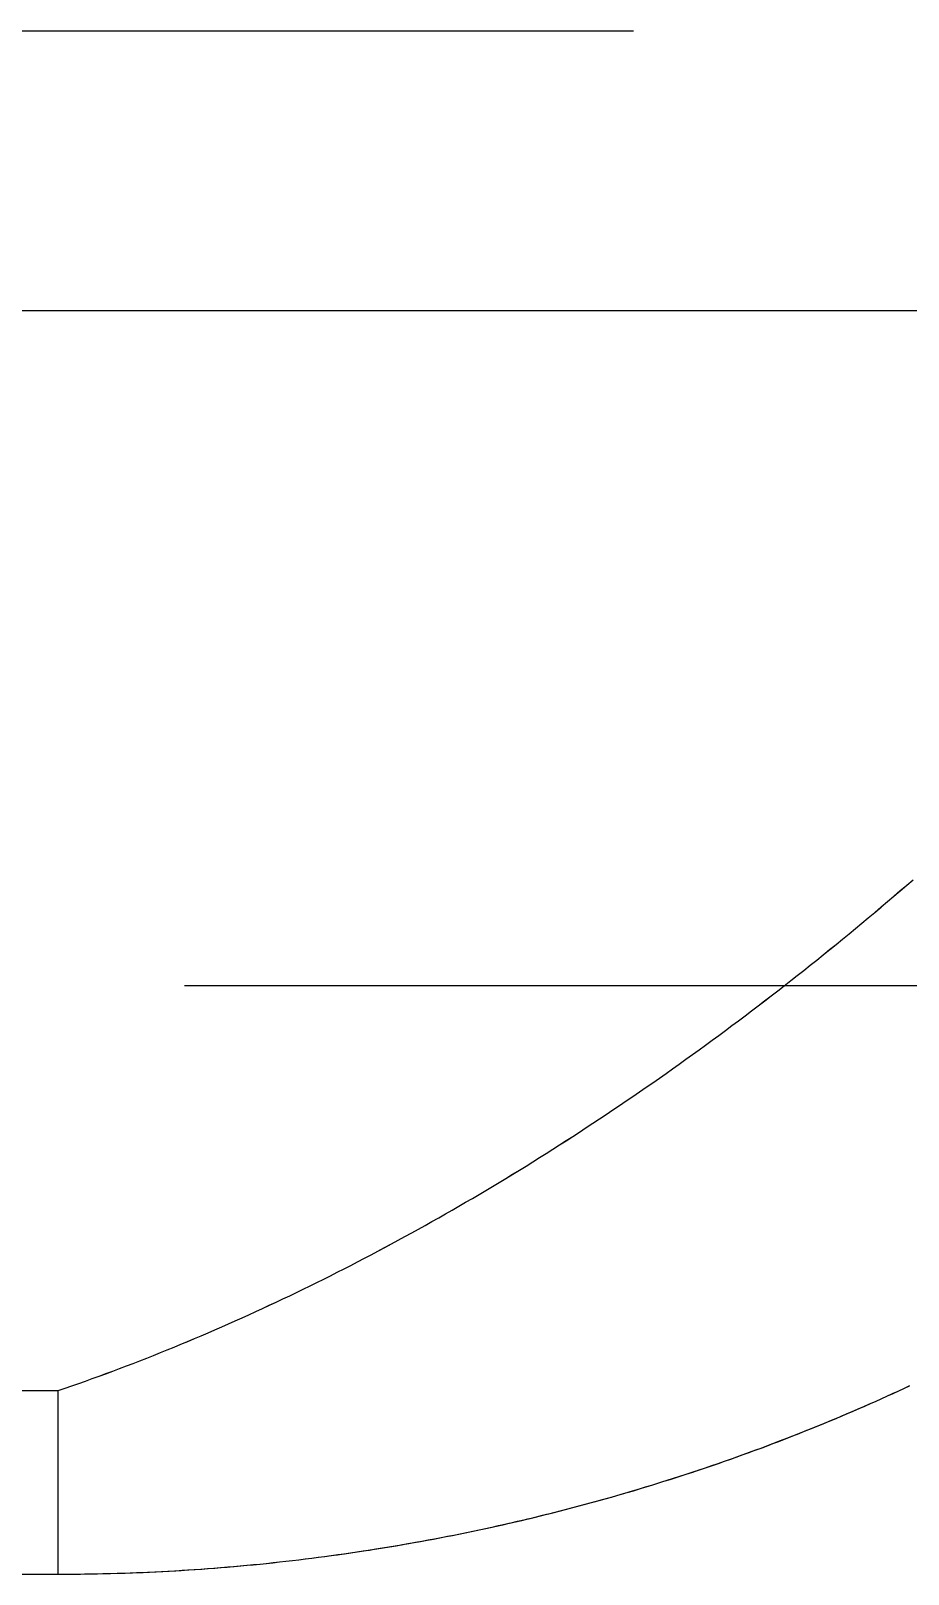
# Model space of a CAD drawing. Extents: x -11 to 23.5, y -3.8 to 3.8.
# Drawn here: x 12.887 to 13.344, y -3.489 to -2.684 of the extents above; entities that cross this region are included whole.
import ezdxf

# ---------------------------------------------------------------- set-up
doc = ezdxf.new("R2010")
doc.units = 0
doc.linetypes.add('PHL_CENTER', pattern=[0.75, 0.4, -0.35])
doc.linetypes.add('PHL_THICK', pattern=[0])
doc.layers.add('PROJECTION', color=7, linetype='CONTINUOUS')

msp = doc.modelspace()

# ---------------------------------------------------------------- linework, layer by layer
at = {"layer": 'PROJECTION', "color": 3, "linetype": 'PHL_CENTER'}
for p, q in [((0.801003, -2.683608), (13.800997, -2.683608)), ((0.982837, -2.829413), (13.619163, -2.829413)), ((13.340071, -3.132119), (13.343394, -3.129258)), ((13.343394, -3.129258), (13.346714, -3.126385)), ((13.330075, -3.140636), (13.333411, -3.137808)), ((13.333411, -3.137808), (13.336743, -3.134969)), ((13.336743, -3.134969), (13.340071, -3.132119)), ((13.320041, -3.149051), (13.323389, -3.146257)), ((13.323389, -3.146257), (13.326735, -3.143452)), ((13.326735, -3.143452), (13.330075, -3.140636)), ((13.30997, -3.157366), (13.313331, -3.154606)), ((13.313331, -3.154606), (13.316688, -3.151834)), ((13.316688, -3.151834), (13.320041, -3.149051)), ((13.299864, -3.165577), (13.303236, -3.162851)), ((13.303236, -3.162851), (13.306605, -3.160114)), ((13.306605, -3.160114), (13.30997, -3.157366)), ((13.289723, -3.173684), (13.293107, -3.170993)), ((13.293107, -3.170993), (13.296488, -3.168291)), ((13.296488, -3.168291), (13.299864, -3.165577)), ((13.279552, -3.181687), (13.282946, -3.179031)), ((13.282946, -3.179031), (13.286337, -3.176363)), ((13.286337, -3.176363), (13.289723, -3.173684)), ((0.966781, -3.181567), (13.635219, -3.181567)), ((13.269347, -3.189584), (13.272752, -3.186963)), ((13.272752, -3.186963), (13.276154, -3.184331)), ((13.276154, -3.184331), (13.279552, -3.181687)), ((13.259113, -3.197374), (13.262528, -3.194789)), ((13.262528, -3.194789), (13.26594, -3.192192)), ((13.26594, -3.192192), (13.269347, -3.189584)), ((13.248851, -3.205056), (13.252275, -3.202507)), ((13.252275, -3.202507), (13.255695, -3.199946)), ((13.255695, -3.199946), (13.259113, -3.197374)), ((13.238561, -3.21263), (13.241994, -3.210117)), ((13.241994, -3.210117), (13.245424, -3.207593)), ((13.245424, -3.207593), (13.248851, -3.205056)), ((13.224801, -3.222558), (13.228245, -3.220094)), ((13.228245, -3.220094), (13.231687, -3.217618)), ((13.231687, -3.217618), (13.235126, -3.21513)), ((13.235126, -3.21513), (13.238561, -3.21263)), ((13.214453, -3.229874), (13.217904, -3.227448)), ((13.217904, -3.227448), (13.221354, -3.225009)), ((13.221354, -3.225009), (13.224801, -3.222558)), ((13.204081, -3.237079), (13.207541, -3.234689)), ((13.207541, -3.234689), (13.210998, -3.232288)), ((13.210998, -3.232288), (13.214453, -3.229874)), ((13.190219, -3.246509), (13.193687, -3.24417)), ((13.193687, -3.24417), (13.197154, -3.241819)), ((13.197154, -3.241819), (13.200619, -3.239455)), ((13.200619, -3.239455), (13.204081, -3.237079)), ((13.179799, -3.253449), (13.183274, -3.251148)), ((13.183274, -3.251148), (13.186748, -3.248835)), ((13.186748, -3.248835), (13.190219, -3.246509)), ((13.165876, -3.262523), (13.16936, -3.260274)), ((13.16936, -3.260274), (13.172842, -3.258012)), ((13.172842, -3.258012), (13.176321, -3.255737)), ((13.176321, -3.255737), (13.179799, -3.253449)), ((13.155416, -3.269192), (13.158904, -3.266982)), ((13.158904, -3.266982), (13.162392, -3.264759)), ((13.162392, -3.264759), (13.165876, -3.262523)), ((13.141443, -3.277903), (13.144938, -3.275745)), ((13.144938, -3.275745), (13.148433, -3.273574)), ((13.148433, -3.273574), (13.151925, -3.27139)), ((13.151925, -3.27139), (13.155416, -3.269192)), ((13.127447, -3.286402), (13.130948, -3.284297)), ((13.130948, -3.284297), (13.134448, -3.282179)), ((13.134448, -3.282179), (13.137946, -3.280047)), ((13.137946, -3.280047), (13.141443, -3.277903)), ((13.116934, -3.292638), (13.12044, -3.290572)), ((13.12044, -3.290572), (13.123944, -3.288494)), ((13.123944, -3.288494), (13.127447, -3.286402)), ((13.102892, -3.300769), (13.106404, -3.298756)), ((13.106404, -3.298756), (13.109916, -3.29673)), ((13.109916, -3.29673), (13.113426, -3.29469)), ((13.113426, -3.29469), (13.116934, -3.292638)), ((13.088822, -3.30869), (13.092342, -3.30673)), ((13.092342, -3.30673), (13.09586, -3.304756)), ((13.09586, -3.304756), (13.099377, -3.302769)), ((13.099377, -3.302769), (13.102892, -3.300769)), ((13.071202, -3.318293), (13.074729, -3.316399)), ((13.074729, -3.316399), (13.078255, -3.314492)), ((13.078255, -3.314492), (13.081779, -3.312572)), ((13.081779, -3.312572), (13.085301, -3.310637)), ((13.085301, -3.310637), (13.088822, -3.30869)), ((13.057081, -3.325734), (13.060613, -3.323895)), ((13.060613, -3.323895), (13.064144, -3.322041)), ((13.064144, -3.322041), (13.067674, -3.320174)), ((13.067674, -3.320174), (13.071202, -3.318293)), ((13.042941, -3.332959), (13.046477, -3.331174)), ((13.046477, -3.331174), (13.050014, -3.329374)), ((13.050014, -3.329374), (13.053548, -3.327561)), ((13.053548, -3.327561), (13.057081, -3.325734)), ((13.025243, -3.341683), (13.028785, -3.339966)), ((13.028785, -3.339966), (13.032325, -3.338235)), ((13.032325, -3.338235), (13.035865, -3.33649)), ((13.035865, -3.33649), (13.039403, -3.334732)), ((13.039403, -3.334732), (13.042941, -3.332959)), ((13.007523, -3.350063), (13.011068, -3.348415)), ((13.011068, -3.348415), (13.014613, -3.346753)), ((13.014613, -3.346753), (13.018157, -3.345077)), ((13.018157, -3.345077), (13.021701, -3.343387)), ((13.021701, -3.343387), (13.025243, -3.341683)), ((12.989786, -3.358094), (12.993335, -3.356516)), ((12.993335, -3.356516), (12.996882, -3.354924)), ((12.996882, -3.354924), (13.00043, -3.353317)), ((13.00043, -3.353317), (13.003977, -3.351697)), ((13.003977, -3.351697), (13.007523, -3.350063)), ((12.972037, -3.365773), (12.975588, -3.364266)), ((12.975588, -3.364266), (12.979138, -3.362744)), ((12.979138, -3.362744), (12.982688, -3.361208)), ((12.982688, -3.361208), (12.986238, -3.359658)), ((12.986238, -3.359658), (12.989786, -3.358094)), ((12.95428, -3.373097), (12.957832, -3.371661)), ((12.957832, -3.371661), (12.961384, -3.37021)), ((12.961384, -3.37021), (12.964935, -3.368746)), ((12.964935, -3.368746), (12.968486, -3.367267)), ((12.968486, -3.367267), (12.972037, -3.365773)), ((12.932968, -3.381411), (12.936521, -3.380061)), ((12.936521, -3.380061), (12.940072, -3.378697)), ((12.940072, -3.378697), (12.943624, -3.377319)), ((12.943624, -3.377319), (12.947177, -3.375926)), ((12.947177, -3.375926), (12.950728, -3.374519)), ((12.950728, -3.374519), (12.95428, -3.373097)), ((12.91166, -3.389201), (12.915211, -3.387939)), ((12.915211, -3.387939), (12.918762, -3.386663)), ((12.918762, -3.386663), (12.922314, -3.385372)), ((12.922314, -3.385372), (12.925865, -3.384066)), ((12.925865, -3.384066), (12.929417, -3.382746)), ((12.929417, -3.382746), (12.932968, -3.381411)), ((1.701, -3.392902), (12.901, -3.392902)), ((12.901, -3.392902), (12.904559, -3.391681)), ((12.901, -3.425471), (12.901, -3.392902)), ((12.904559, -3.391681), (12.90811, -3.390448)), ((12.90811, -3.390448), (12.91166, -3.389201)), ((13.327067, -3.398529), (13.330057, -3.397192)), ((13.330057, -3.397192), (13.33304, -3.395848)), ((13.33304, -3.395848), (13.336016, -3.394495)), ((13.336016, -3.394495), (13.338984, -3.393133)), ((13.338984, -3.393133), (13.341947, -3.391763)), ((13.341947, -3.391763), (13.344901, -3.390386)), ((13.308982, -3.406373), (13.312014, -3.405087)), ((13.312014, -3.405087), (13.315038, -3.403792)), ((13.315038, -3.403792), (13.318055, -3.402489)), ((13.318055, -3.402489), (13.321066, -3.401177)), ((13.321066, -3.401177), (13.32407, -3.399858)), ((13.32407, -3.399858), (13.327067, -3.398529)), ((13.293724, -3.412673), (13.296789, -3.41143)), ((13.296789, -3.41143), (13.299847, -3.410179)), ((13.299847, -3.410179), (13.302898, -3.408919)), ((13.302898, -3.408919), (13.305943, -3.40765)), ((13.305943, -3.40765), (13.308982, -3.406373)), ((12.901, -3.464548), (12.901, -3.425471)), ((13.199195, -3.445597), (13.202423, -3.44464)), ((13.202423, -3.44464), (13.205646, -3.443672)), ((13.205646, -3.443672), (13.208864, -3.442695)), ((13.208864, -3.442695), (13.212079, -3.441707)), ((13.212079, -3.441707), (13.215289, -3.440709)), ((13.215289, -3.440709), (13.218494, -3.439702)), ((13.169963, -3.453758), (13.173226, -3.452892)), ((13.173226, -3.452892), (13.176487, -3.452015)), ((13.176487, -3.452015), (13.179743, -3.451129)), ((13.179743, -3.451129), (13.182996, -3.450233)), ((13.182996, -3.450233), (13.186244, -3.449326)), ((13.186244, -3.449326), (13.189487, -3.448409)), ((13.189487, -3.448409), (13.192728, -3.447482)), ((13.192728, -3.447482), (13.195964, -3.446545)), ((13.195964, -3.446545), (13.199195, -3.445597)), ((13.137115, -3.461851), (13.140416, -3.461088)), ((13.140416, -3.461088), (13.143714, -3.460315)), ((13.143714, -3.460315), (13.147008, -3.459531)), ((13.147008, -3.459531), (13.150298, -3.458737)), ((13.150298, -3.458737), (13.153584, -3.457933)), ((13.153584, -3.457933), (13.156868, -3.457119)), ((13.156868, -3.457119), (13.160148, -3.456294)), ((13.160148, -3.456294), (13.163423, -3.455458)), ((13.163423, -3.455458), (13.166695, -3.454613)), ((13.166695, -3.454613), (13.169963, -3.453758)), ((12.901, -3.488636), (12.901, -3.464548)), ((13.097245, -3.470191), (13.100585, -3.469553)), ((13.100585, -3.469553), (13.103922, -3.468906)), ((13.103922, -3.468906), (13.107256, -3.468247)), ((13.107256, -3.468247), (13.110586, -3.467578)), ((13.110586, -3.467578), (13.113914, -3.466899)), ((13.113914, -3.466899), (13.117238, -3.466209)), ((13.117238, -3.466209), (13.12056, -3.465509)), ((13.12056, -3.465509), (13.123878, -3.464798)), ((13.123878, -3.464798), (13.127192, -3.464077)), ((13.127192, -3.464077), (13.130503, -3.463345)), ((13.130503, -3.463345), (13.133811, -3.462603)), ((13.133811, -3.462603), (13.137115, -3.461851)), ((13.050196, -3.477998), (13.053574, -3.47751)), ((13.053574, -3.47751), (13.056949, -3.477011)), ((13.056949, -3.477011), (13.060322, -3.476501)), ((13.060322, -3.476501), (13.063691, -3.475981)), ((13.063691, -3.475981), (13.06706, -3.47545)), ((13.06706, -3.47545), (13.070424, -3.474908)), ((13.070424, -3.474908), (13.073787, -3.474356)), ((13.073787, -3.474356), (13.077147, -3.473793)), ((13.077147, -3.473793), (13.080503, -3.473219)), ((13.080503, -3.473219), (13.083858, -3.472634)), ((13.083858, -3.472634), (13.087209, -3.472039)), ((13.087209, -3.472039), (13.090557, -3.471434)), ((13.090557, -3.471434), (13.093903, -3.470818)), ((13.093903, -3.470818), (13.097245, -3.470191)), ((12.975359, -3.485995), (12.978779, -3.485746)), ((12.978779, -3.485746), (12.982198, -3.485487)), ((12.982198, -3.485487), (12.985616, -3.485216)), ((12.985616, -3.485216), (12.989032, -3.484935)), ((12.989032, -3.484935), (12.992446, -3.484642)), ((12.992446, -3.484642), (12.995858, -3.484339)), ((12.995858, -3.484339), (12.999269, -3.484024)), ((12.999269, -3.484024), (13.002678, -3.483699)), ((13.002678, -3.483699), (13.006085, -3.483362)), ((13.006085, -3.483362), (13.009491, -3.483015)), ((13.009491, -3.483015), (13.012895, -3.482656)), ((13.012895, -3.482656), (13.016296, -3.482287)), ((13.016296, -3.482287), (13.019695, -3.481907)), ((13.019695, -3.481907), (13.023093, -3.481516)), ((13.023093, -3.481516), (13.026488, -3.481114)), ((13.026488, -3.481114), (13.029882, -3.480702)), ((13.029882, -3.480702), (13.033274, -3.480278)), ((13.033274, -3.480278), (13.036662, -3.479844)), ((13.036662, -3.479844), (13.04005, -3.479399)), ((13.04005, -3.479399), (13.043434, -3.478943)), ((13.043434, -3.478943), (13.046816, -3.478476)), ((13.046816, -3.478476), (13.050196, -3.477998)), ((12.951375, -3.487423), (12.954805, -3.487252)), ((12.954805, -3.487252), (12.958234, -3.487071)), ((12.958234, -3.487071), (12.961661, -3.486878)), ((12.961661, -3.486878), (12.965088, -3.486674)), ((12.965088, -3.486674), (12.968513, -3.486458)), ((12.968513, -3.486458), (12.971936, -3.486232)), ((12.971936, -3.486232), (12.975359, -3.485995))]:
    msp.add_line(p, q, dxfattribs=at)
at = {"layer": 'PROJECTION', "color": 7, "linetype": 'PHL_THICK'}
for p, q in [((0.982837, -2.829413), (13.619163, -2.829413)), ((13.340078, -3.132113), (13.343402, -3.129252)), ((13.343402, -3.129252), (13.346721, -3.126379)), ((13.330082, -3.14063), (13.333419, -3.137802)), ((13.333419, -3.137802), (13.33675, -3.134963)), ((13.33675, -3.134963), (13.340078, -3.132113)), ((13.320048, -3.149045), (13.323397, -3.146251)), ((13.323397, -3.146251), (13.326741, -3.143446)), ((13.326741, -3.143446), (13.330082, -3.14063)), ((13.309978, -3.157359), (13.313338, -3.154599)), ((13.313338, -3.154599), (13.316695, -3.151828)), ((13.316695, -3.151828), (13.320048, -3.149045)), ((13.299871, -3.16557), (13.303245, -3.162845)), ((13.303245, -3.162845), (13.306613, -3.160108)), ((13.306613, -3.160108), (13.309978, -3.157359)), ((13.289732, -3.173677), (13.293116, -3.170987)), ((13.293116, -3.170987), (13.296495, -3.168284)), ((13.296495, -3.168284), (13.299871, -3.16557)), ((13.27956, -3.18168), (13.282954, -3.179024)), ((13.282954, -3.179024), (13.286345, -3.176357)), ((13.286345, -3.176357), (13.289732, -3.173677)), ((13.269356, -3.189577), (13.27276, -3.186956)), ((13.27276, -3.186956), (13.276162, -3.184324)), ((13.276162, -3.184324), (13.27956, -3.18168)), ((13.259123, -3.197367), (13.262537, -3.194782)), ((13.262537, -3.194782), (13.265948, -3.192185)), ((13.265948, -3.192185), (13.269356, -3.189577)), ((13.24886, -3.205049), (13.252284, -3.2025)), ((13.252284, -3.2025), (13.255705, -3.199939)), ((13.255705, -3.199939), (13.259123, -3.197367)), ((13.23857, -3.212623), (13.242003, -3.21011)), ((13.242003, -3.21011), (13.245434, -3.207586)), ((13.245434, -3.207586), (13.24886, -3.205049)), ((13.224811, -3.22255), (13.228255, -3.220087)), ((13.228255, -3.220087), (13.231696, -3.217611)), ((13.231696, -3.217611), (13.235135, -3.215123)), ((13.235135, -3.215123), (13.23857, -3.212623)), ((13.214462, -3.229867), (13.217915, -3.22744)), ((13.217915, -3.22744), (13.221364, -3.225002)), ((13.221364, -3.225002), (13.224811, -3.22255)), ((13.204091, -3.237071), (13.207551, -3.234682)), ((13.207551, -3.234682), (13.211008, -3.232281)), ((13.211008, -3.232281), (13.214462, -3.229867)), ((13.190229, -3.246502), (13.193698, -3.244163)), ((13.193698, -3.244163), (13.197165, -3.241812)), ((13.197165, -3.241812), (13.200629, -3.239448)), ((13.200629, -3.239448), (13.204091, -3.237071)), ((13.17981, -3.253442), (13.183285, -3.251141)), ((13.183285, -3.251141), (13.186758, -3.248828)), ((13.186758, -3.248828), (13.190229, -3.246502)), ((13.165888, -3.262515), (13.169372, -3.260266)), ((13.169372, -3.260266), (13.172853, -3.258004)), ((13.172853, -3.258004), (13.176332, -3.255729)), ((13.176332, -3.255729), (13.17981, -3.253442)), ((13.155427, -3.269185), (13.158916, -3.266975)), ((13.158916, -3.266975), (13.162403, -3.264752)), ((13.162403, -3.264752), (13.165888, -3.262515)), ((13.141456, -3.277895), (13.144951, -3.275738)), ((13.144951, -3.275738), (13.148444, -3.273566)), ((13.148444, -3.273566), (13.151937, -3.271382)), ((13.151937, -3.271382), (13.155427, -3.269185)), ((13.12746, -3.286395), (13.13096, -3.28429)), ((13.13096, -3.28429), (13.13446, -3.282171)), ((13.13446, -3.282171), (13.137959, -3.28004)), ((13.137959, -3.28004), (13.141456, -3.277895)), ((13.116946, -3.29263), (13.120453, -3.290565)), ((13.120453, -3.290565), (13.123957, -3.288486)), ((13.123957, -3.288486), (13.12746, -3.286395)), ((13.102904, -3.300762), (13.106418, -3.298748)), ((13.106418, -3.298748), (13.109929, -3.296722)), ((13.109929, -3.296722), (13.113439, -3.294683)), ((13.113439, -3.294683), (13.116946, -3.29263)), ((13.088835, -3.308683), (13.092355, -3.306722)), ((13.092355, -3.306722), (13.095873, -3.304749)), ((13.095873, -3.304749), (13.099389, -3.302762)), ((13.099389, -3.302762), (13.102904, -3.300762)), ((13.071214, -3.318286), (13.074741, -3.316392)), ((13.074741, -3.316392), (13.078266, -3.314484)), ((13.078266, -3.314484), (13.081791, -3.312564)), ((13.081791, -3.312564), (13.085314, -3.31063)), ((13.085314, -3.31063), (13.088835, -3.308683)), ((13.057093, -3.325727), (13.060625, -3.323887)), ((13.060625, -3.323887), (13.064156, -3.322033)), ((13.064156, -3.322033), (13.067685, -3.320166)), ((13.067685, -3.320166), (13.071214, -3.318286)), ((13.042952, -3.332952), (13.046489, -3.331166)), ((13.046489, -3.331166), (13.050024, -3.329366)), ((13.050024, -3.329366), (13.053559, -3.327554)), ((13.053559, -3.327554), (13.057093, -3.325727)), ((13.025252, -3.341676), (13.028794, -3.339958)), ((13.028794, -3.339958), (13.032335, -3.338227)), ((13.032335, -3.338227), (13.035875, -3.336483)), ((13.035875, -3.336483), (13.039413, -3.334724)), ((13.039413, -3.334724), (13.042952, -3.332952)), ((13.007531, -3.350056), (13.011077, -3.348408)), ((13.011077, -3.348408), (13.014622, -3.346745)), ((13.014622, -3.346745), (13.018167, -3.345069)), ((13.018167, -3.345069), (13.021709, -3.343379)), ((13.021709, -3.343379), (13.025252, -3.341676)), ((12.989793, -3.358087), (12.993342, -3.356509)), ((12.993342, -3.356509), (12.99689, -3.354917)), ((12.99689, -3.354917), (13.000438, -3.35331)), ((13.000438, -3.35331), (13.003985, -3.35169)), ((13.003985, -3.35169), (13.007531, -3.350056)), ((12.972043, -3.365767), (12.975594, -3.36426)), ((12.975594, -3.36426), (12.979144, -3.362738)), ((12.979144, -3.362738), (12.982695, -3.361202)), ((12.982695, -3.361202), (12.986244, -3.359652)), ((12.986244, -3.359652), (12.989793, -3.358087)), ((12.954285, -3.373092), (12.957836, -3.371656)), ((12.957836, -3.371656), (12.961389, -3.370205)), ((12.961389, -3.370205), (12.96494, -3.36874)), ((12.96494, -3.36874), (12.968492, -3.367261)), ((12.968492, -3.367261), (12.972043, -3.365767)), ((12.932971, -3.381408), (12.936523, -3.380058)), ((12.936523, -3.380058), (12.940076, -3.378694)), ((12.940076, -3.378694), (12.943627, -3.377315)), ((12.943627, -3.377315), (12.94718, -3.375922)), ((12.94718, -3.375922), (12.950732, -3.374514)), ((12.950732, -3.374514), (12.954285, -3.373092)), ((12.911661, -3.389201), (12.915213, -3.387938)), ((12.915213, -3.387938), (12.918763, -3.386662)), ((12.918763, -3.386662), (12.922316, -3.38537)), ((12.922316, -3.38537), (12.925867, -3.384064)), ((12.925867, -3.384064), (12.929419, -3.382743)), ((12.929419, -3.382743), (12.932971, -3.381408)), ((1.701, -3.392902), (12.901, -3.392902)), ((12.901, -3.392902), (12.904559, -3.391681)), ((12.901, -3.421504), (12.901, -3.392902)), ((12.904559, -3.391681), (12.908111, -3.390448)), ((12.908111, -3.390448), (12.911661, -3.389201)), ((13.327473, -3.398355), (13.330432, -3.397032)), ((13.330432, -3.397032), (13.333385, -3.3957)), ((13.333385, -3.3957), (13.336329, -3.39436)), ((13.336329, -3.39436), (13.339269, -3.393012)), ((13.339269, -3.393012), (13.342201, -3.391655)), ((13.342201, -3.391655), (13.345126, -3.390291)), ((13.309584, -3.406122), (13.312581, -3.404849)), ((13.312581, -3.404849), (13.315573, -3.403567)), ((13.315573, -3.403567), (13.318558, -3.402277)), ((13.318558, -3.402277), (13.321536, -3.400978)), ((13.321536, -3.400978), (13.324508, -3.399671)), ((13.324508, -3.399671), (13.327473, -3.398355)), ((13.290528, -3.413957), (13.293724, -3.412673)), ((13.291465, -3.413582), (13.2945, -3.41236)), ((13.2945, -3.41236), (13.297529, -3.41113)), ((13.297529, -3.41113), (13.300552, -3.409891)), ((13.300552, -3.409891), (13.303569, -3.408643)), ((13.303569, -3.408643), (13.30658, -3.407387)), ((13.30658, -3.407387), (13.309584, -3.406122)), ((13.270048, -3.42189), (13.273126, -3.42073)), ((13.271206, -3.421456), (13.274444, -3.420231)), ((13.273126, -3.42073), (13.276197, -3.419561)), ((13.274444, -3.420231), (13.277675, -3.418995)), ((13.276197, -3.419561), (13.279263, -3.418383)), ((13.277675, -3.418995), (13.280898, -3.41775)), ((13.279263, -3.418383), (13.282323, -3.417196)), ((13.280898, -3.41775), (13.284116, -3.416495)), ((13.282323, -3.417196), (13.285377, -3.416)), ((13.284116, -3.416495), (13.287325, -3.415231)), ((13.285377, -3.416), (13.288424, -3.414796)), ((13.287325, -3.415231), (13.290528, -3.413957)), ((13.288424, -3.414796), (13.291465, -3.413582)), ((12.901, -3.464548), (12.901, -3.421504)), ((13.24834, -3.42976), (13.251458, -3.428663)), ((13.248347, -3.42976), (13.251634, -3.428604)), ((13.251458, -3.428663), (13.254571, -3.427557)), ((13.251634, -3.428604), (13.254912, -3.427437)), ((13.254571, -3.427557), (13.257678, -3.426442)), ((13.254912, -3.427437), (13.258184, -3.426261)), ((13.257678, -3.426442), (13.260779, -3.425317)), ((13.258184, -3.426261), (13.26145, -3.425075)), ((13.260779, -3.425317), (13.263875, -3.424184)), ((13.26145, -3.425075), (13.264709, -3.423878)), ((13.263875, -3.424184), (13.266964, -3.423042)), ((13.264709, -3.423878), (13.267961, -3.422672)), ((13.266964, -3.423042), (13.270048, -3.42189)), ((13.267961, -3.422672), (13.271206, -3.421456)), ((13.223191, -3.438205), (13.226354, -3.437182)), ((13.225167, -3.437567), (13.228496, -3.436483)), ((13.226354, -3.437182), (13.229511, -3.43615)), ((13.228496, -3.436483), (13.23182, -3.435389)), ((13.229511, -3.43615), (13.232663, -3.435108)), ((13.23182, -3.435389), (13.235138, -3.434283)), ((13.232663, -3.435108), (13.23581, -3.434057)), ((13.235138, -3.434283), (13.23845, -3.433168)), ((13.23581, -3.434057), (13.238951, -3.432997)), ((13.23845, -3.433168), (13.241756, -3.432042)), ((13.238951, -3.432997), (13.242086, -3.431927)), ((13.241756, -3.432042), (13.245055, -3.430906)), ((13.242086, -3.431927), (13.245216, -3.430848)), ((13.245055, -3.430906), (13.248347, -3.42976)), ((13.245216, -3.430848), (13.24834, -3.42976)), ((13.197701, -3.446043), (13.200904, -3.445098)), ((13.200904, -3.445098), (13.204102, -3.444142)), ((13.204102, -3.444142), (13.207295, -3.443177)), ((13.207295, -3.443177), (13.210485, -3.442201)), ((13.210485, -3.442201), (13.21367, -3.441216)), ((13.21367, -3.441216), (13.216848, -3.440222)), ((13.216848, -3.440222), (13.220022, -3.439218)), ((13.218494, -3.439702), (13.221833, -3.43864)), ((13.220022, -3.439218), (13.223191, -3.438205)), ((13.221833, -3.43864), (13.225167, -3.437567)), ((13.168702, -3.4541), (13.17194, -3.453245)), ((13.17194, -3.453245), (13.175174, -3.45238)), ((13.175174, -3.45238), (13.178404, -3.451505)), ((13.178404, -3.451505), (13.18163, -3.45062)), ((13.18163, -3.45062), (13.184853, -3.449724)), ((13.184853, -3.449724), (13.18807, -3.448821)), ((13.18807, -3.448821), (13.191285, -3.447904)), ((13.191285, -3.447904), (13.194495, -3.446978)), ((13.194495, -3.446978), (13.197701, -3.446043)), ((13.136127, -3.462091), (13.1394, -3.461338)), ((13.1394, -3.461338), (13.14267, -3.460574)), ((13.14267, -3.460574), (13.145936, -3.459801)), ((13.145936, -3.459801), (13.149199, -3.459017)), ((13.149199, -3.459017), (13.152459, -3.458223)), ((13.152459, -3.458223), (13.155715, -3.457418)), ((13.155715, -3.457418), (13.158967, -3.456604)), ((13.158967, -3.456604), (13.162216, -3.45578)), ((13.162216, -3.45578), (13.165461, -3.454945)), ((13.165461, -3.454945), (13.168702, -3.4541)), ((12.901, -3.488636), (12.901, -3.464548)), ((13.09991, -3.469697), (13.103217, -3.469058)), ((13.103217, -3.469058), (13.106522, -3.468407)), ((13.106522, -3.468407), (13.109824, -3.467747)), ((13.109824, -3.467747), (13.113123, -3.467076)), ((13.113123, -3.467076), (13.116419, -3.466395)), ((13.116419, -3.466395), (13.119711, -3.465703)), ((13.119711, -3.465703), (13.123001, -3.465001)), ((13.123001, -3.465001), (13.126287, -3.464289)), ((13.126287, -3.464289), (13.12957, -3.463567)), ((13.12957, -3.463567), (13.13285, -3.462834)), ((13.13285, -3.462834), (13.136127, -3.462091)), ((13.049968, -3.478042), (13.053314, -3.477559)), ((13.053314, -3.477559), (13.05666, -3.477066)), ((13.05666, -3.477066), (13.060001, -3.476562)), ((13.060001, -3.476562), (13.063341, -3.476048)), ((13.063341, -3.476048), (13.066679, -3.475523)), ((13.066679, -3.475523), (13.070014, -3.474987)), ((13.070014, -3.474987), (13.073346, -3.474441)), ((13.073346, -3.474441), (13.076676, -3.473885)), ((13.076676, -3.473885), (13.080004, -3.473318)), ((13.080004, -3.473318), (13.083328, -3.47274)), ((13.083328, -3.47274), (13.08665, -3.472153)), ((13.08665, -3.472153), (13.089969, -3.471555)), ((13.089969, -3.471555), (13.093286, -3.470946)), ((13.093286, -3.470946), (13.096599, -3.470327)), ((13.096599, -3.470327), (13.09991, -3.469697)), ((12.975824, -3.485965), (12.979213, -3.485718)), ((12.979213, -3.485718), (12.982599, -3.48546)), ((12.982599, -3.48546), (12.985985, -3.485191)), ((12.985985, -3.485191), (12.989368, -3.484911)), ((12.989368, -3.484911), (12.99275, -3.484621)), ((12.99275, -3.484621), (12.996131, -3.484319)), ((12.996131, -3.484319), (12.99951, -3.484007)), ((12.99951, -3.484007), (13.002887, -3.483685)), ((13.002887, -3.483685), (13.006263, -3.483351)), ((13.006263, -3.483351), (13.009636, -3.483007)), ((13.009636, -3.483007), (13.013008, -3.482651)), ((13.013008, -3.482651), (13.016378, -3.482286)), ((13.016378, -3.482286), (13.019746, -3.481909)), ((13.019746, -3.481909), (13.023112, -3.481522)), ((13.023112, -3.481522), (13.026477, -3.481124)), ((13.026477, -3.481124), (13.029839, -3.480716)), ((13.029839, -3.480716), (13.033199, -3.480297)), ((13.033199, -3.480297), (13.036557, -3.479867)), ((13.036557, -3.479867), (13.039913, -3.479427)), ((13.039913, -3.479427), (13.043266, -3.478976)), ((13.043266, -3.478976), (13.046618, -3.478514)), ((13.046618, -3.478514), (13.049968, -3.478042)), ((1.701, -3.488636), (12.901, -3.488636)), ((12.901, -3.488636), (12.904881, -3.488629)), ((12.901, -3.488636), (12.904409, -3.488631)), ((12.904409, -3.488631), (12.907819, -3.488614)), ((12.904881, -3.488629), (12.908762, -3.488607)), ((12.907819, -3.488614), (12.911228, -3.488586)), ((12.908762, -3.488607), (12.912641, -3.488571)), ((12.911228, -3.488586), (12.914636, -3.488547)), ((12.912641, -3.488571), (12.916519, -3.488521)), ((12.914636, -3.488547), (12.918043, -3.488497)), ((12.916519, -3.488521), (12.920397, -3.488456)), ((12.918043, -3.488497), (12.92145, -3.488436)), ((12.920397, -3.488456), (12.924273, -3.488377)), ((12.92145, -3.488436), (12.924855, -3.488364)), ((12.924273, -3.488377), (12.928149, -3.488284)), ((12.924855, -3.488364), (12.928261, -3.488281)), ((12.928149, -3.488284), (12.932023, -3.488176)), ((12.928261, -3.488281), (12.931664, -3.488187)), ((12.931664, -3.488187), (12.935068, -3.488082)), ((12.932023, -3.488176), (12.935897, -3.488054)), ((12.935068, -3.488082), (12.938471, -3.487966)), ((12.935897, -3.488054), (12.939768, -3.487917)), ((12.938471, -3.487966), (12.941872, -3.487839)), ((12.939768, -3.487917), (12.943639, -3.487767)), ((12.941872, -3.487839), (12.945272, -3.4877)), ((12.943639, -3.487767), (12.947508, -3.487602)), ((12.945272, -3.4877), (12.948672, -3.487551)), ((12.947508, -3.487602), (12.951375, -3.487423)), ((12.948672, -3.487551), (12.95207, -3.487391)), ((12.95207, -3.487391), (12.955467, -3.48722)), ((12.955467, -3.48722), (12.958863, -3.487038)), ((12.958863, -3.487038), (12.962258, -3.486845)), ((12.962258, -3.486845), (12.965652, -3.486642)), ((12.965652, -3.486642), (12.969044, -3.486427)), ((12.969044, -3.486427), (12.972435, -3.486202)), ((12.972435, -3.486202), (12.975824, -3.485965))]:
    msp.add_line(p, q, dxfattribs=at)

doc.saveas('drawing.dxf')
